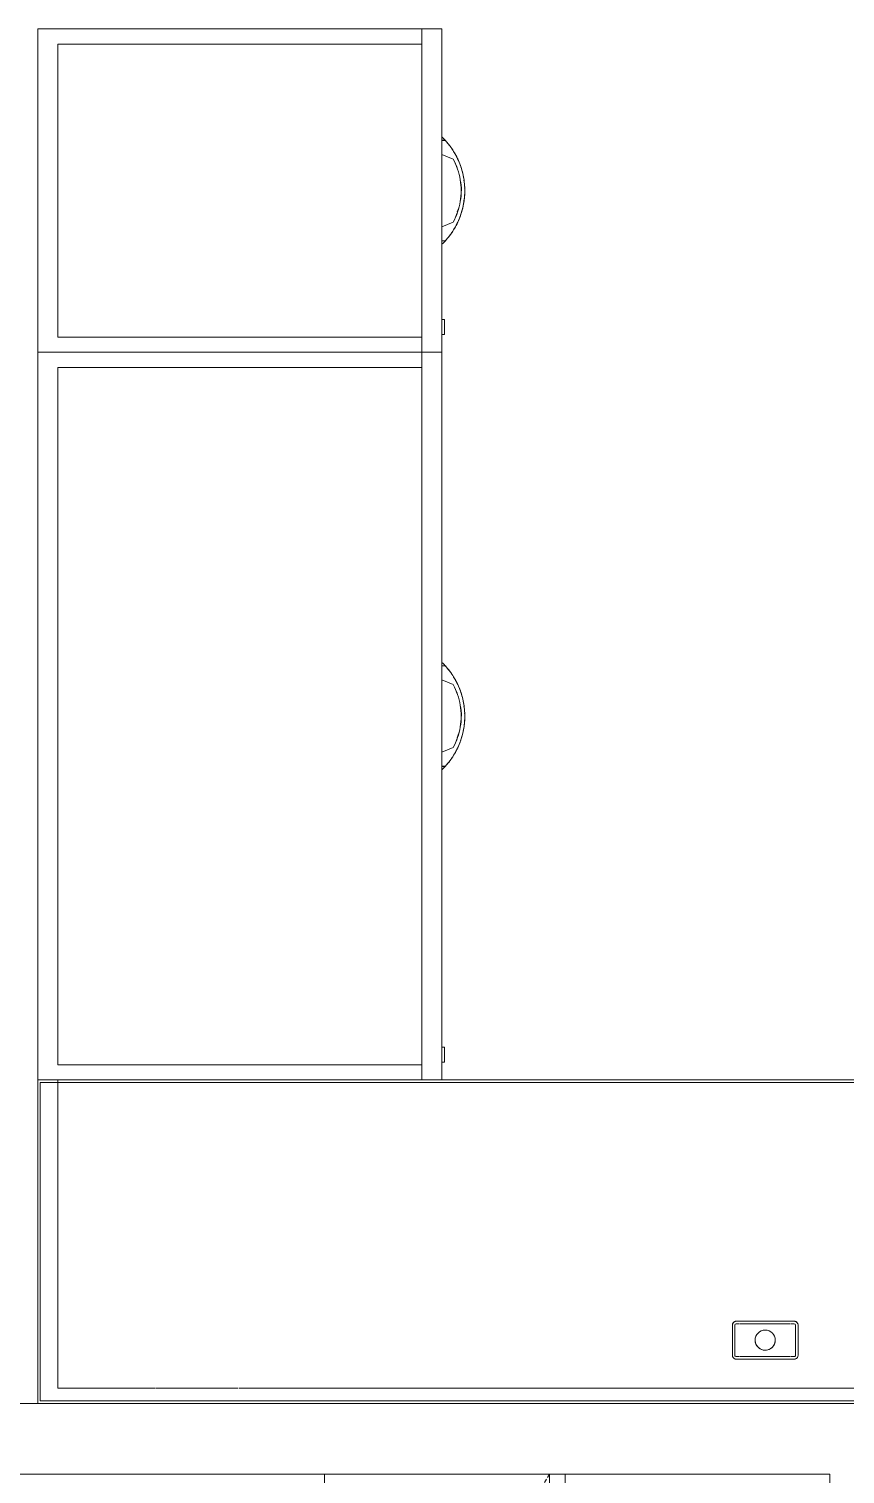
# Model space of a CAD drawing. Header units: inches. Extents: x 4757 to 6765, y 9919 to 10946.
# Drawn here: x 6275.9 to 6316.2, y 10624.5 to 10696 of the extents above; entities that cross this region are included whole.
import ezdxf

# ---------------------------------------------------------------- set-up
doc = ezdxf.new("R2010")
doc.units = ezdxf.units.IN
doc.header["$MEASUREMENT"] = 0
doc.linetypes.add('Dash', pattern=[0.25, 0.125, -0.125])
doc.linetypes.add('Hidden', pattern=[0.28125, 0.1875, -0.09375])
for name, color, linetype, lineweight in [('I-FURN', 30, 'Continuous', 9), ('I-FURN-PNLS', 30, 'Continuous', 9), ('I-WALL', 2, 'Continuous', 9), ('Q-CASE', 31, 'Continuous', 9), ('Q-CASE-HDLN', 31, 'Dash', 9)]:
    doc.layers.add(name, color=color, linetype=linetype, lineweight=lineweight)

# ---------------------------------------------------------------- blocks, each defined once
blk = doc.blocks.new('Zira Wksta 6 - Type 1-7781746-Level XX  POWER _ SIGNAL')
at = {"layer": 'I-FURN'}
for p, q in [((-16, -110), (-16, -38)), ((-16, -38), (-16, -90)), ((-15.875, -109.875), (-15.875, -38.125)), ((-15.875, -38.125), (-15.875, -109.875)), ((-15.875, -109.875), (-15.875, -38.125)), ((-15.875, -38.125), (-15.875, -109.875)), ((-0.125, -38.125), (-0.125, -109.875)), ((-0.125, -109.875), (-0.125, -38.125)), ((-0.125, -38.125), (-0.125, -109.875)), ((-0.125, -109.875), (-0.125, -38.125)), ((0, -110), (0, -38)), ((0, -110), (0, -38)), ((0, -110), (0, -38)), ((0, -38), (0, -110)), ((-0.75, -47.964), (-0.75, -100.036)), ((-0.75, -100.036), (-0.75, -47.964)), ((-3.937, -72.563), (-3.937, -72.71)), ((-3.937, -72.71), (-3.937, -72.563)), ((-3.937, -72.745), (-3.937, -75.255)), ((-3.937, -75.255), (-3.937, -72.745)), ((-3.807, -72.5), (-3.875, -72.5)), ((-3.875, -72.5), (-3.807, -72.5)), ((-2.458, -72.5), (-3.792, -72.5)), ((-3.792, -72.5), (-2.458, -72.5)), ((-2.375, -72.5), (-2.443, -72.5)), ((-2.443, -72.5), (-2.375, -72.5)), ((-2.312, -72.71), (-2.312, -72.563)), ((-2.312, -72.563), (-2.312, -72.71)), ((-2.312, -75.255), (-2.312, -72.745)), ((-2.312, -72.745), (-2.312, -75.255)), ((-3.937, -75.29), (-3.937, -75.438)), ((-3.937, -75.438), (-3.937, -75.29)), ((-3.875, -75.5), (-3.807, -75.5)), ((-3.807, -75.5), (-3.875, -75.5)), ((-3.792, -75.5), (-2.458, -75.5)), ((-2.458, -75.5), (-3.792, -75.5)), ((-2.443, -75.5), (-2.375, -75.5)), ((-2.375, -75.5), (-2.443, -75.5)), ((-2.312, -75.438), (-2.312, -75.29)), ((-2.312, -75.29), (-2.312, -75.438)), ((-62.614, -90), (-62.657, -90)), ((-62.657, -90), (-62.604, -90)), ((-62.614, -90), (-62.657, -90)), ((-62.657, -90), (-62.604, -90)), ((-62.645, -90), (-62.657, -90)), ((-62.657, -90), (-62.641, -90)), ((-62.631, -90), (-62.645, -90)), ((-62.641, -90), (-62.624, -90)), ((-62.614, -90), (-62.631, -90)), ((-62.624, -90), (-62.604, -90)), ((-62.512, -90), (-62.614, -90)), ((-62.512, -90), (-62.614, -90)), ((-62.512, -90), (-62.614, -90)), ((-62.604, -90), (-62.512, -90)), ((-62.604, -90), (-62.512, -90)), ((-62.604, -90), (-62.512, -90)), ((-62.512, -90), (-62.48, -90)), ((-62.487, -90), (-62.512, -90)), ((-62.512, -90), (-62.48, -90)), ((-62.487, -90), (-62.512, -90)), ((-62.512, -90), (-62.48, -90)), ((-62.487, -90), (-62.512, -90)), ((-62.487, -89.833), (-62.487, -90)), ((-62.487, -89.833), (-62.487, -90)), ((-62.487, -89.833), (-62.487, -90)), ((-62.48, -90), (-62.48, -89.827)), ((-62.48, -90), (-62.48, -89.827)), ((-62.48, -90), (-62.48, -89.827)), ((-62.48, -90), (-62.139, -90)), ((-61.791, -90), (-62.48, -90)), ((-62.48, -90), (-62.139, -90)), ((-62.136, -90), (-62.48, -90)), ((-62.48, -90), (-62.139, -90)), ((-61.791, -90), (-62.48, -90)), ((-62.136, -90), (-61.791, -90)), ((-62.136, -90), (-61.791, -90)), ((-61.791, -90), (-62.136, -90)), ((-62.136, -90), (-61.791, -90)), ((-61.791, -90), (-61.675, -89.719)), ((-61.791, -90), (-61.675, -89.719)), ((-61.791, -90), (-61.675, -89.719)), ((-61.675, -89.719), (-61.559, -89.439)), ((-61.675, -89.719), (-61.559, -89.439)), ((-61.675, -89.719), (-61.559, -89.439)), ((-58.325, -89.719), (-58.441, -89.439)), ((-58.441, -89.439), (-58.325, -89.719)), ((-58.441, -89.439), (-58.325, -89.719)), ((-58.441, -89.439), (-58.325, -89.719)), ((-58.209, -90), (-58.325, -89.719)), ((-58.325, -89.719), (-58.209, -90)), ((-58.325, -89.719), (-58.209, -90)), ((-58.325, -89.719), (-58.209, -90)), ((-57.864, -90), (-58.209, -90)), ((-58.209, -90), (-57.864, -90)), ((-57.864, -90), (-58.209, -90)), ((-58.209, -90), (-57.864, -90)), ((-57.52, -90), (-58.209, -90)), ((-58.209, -90), (-57.864, -90)), ((-57.52, -90), (-57.864, -90)), ((-57.52, -90), (-57.864, -90)), ((-57.861, -90), (-57.52, -90)), ((-57.861, -90), (-57.52, -90)), ((-57.861, -90), (-57.52, -90)), ((-57.52, -89.827), (-57.52, -90)), ((-57.52, -89.827), (-57.52, -90)), ((-57.52, -89.827), (-57.52, -90)), ((-57.52, -90), (-57.488, -90)), ((-57.52, -90), (-57.488, -90)), ((-57.52, -90), (-57.488, -90)), ((-57.513, -90), (-57.513, -89.833)), ((-57.513, -90), (-57.513, -89.833)), ((-57.513, -90), (-57.513, -89.833)), ((-57.488, -90), (-57.513, -90)), ((-57.488, -90), (-57.513, -90)), ((-57.488, -90), (-57.513, -90)), ((-57.488, -90), (-57.396, -90)), ((-57.386, -90), (-57.488, -90)), ((-57.488, -90), (-57.396, -90)), ((-57.386, -90), (-57.488, -90)), ((-57.488, -90), (-57.396, -90)), ((-57.418, -90), (-57.488, -90)), ((-57.386, -90), (-57.418, -90)), ((-57.396, -90), (-57.343, -90)), ((-57.396, -90), (-57.343, -90)), ((-57.396, -90), (-57.343, -90)), ((-57.343, -90), (-57.386, -90)), ((-57.343, -90), (-57.386, -90)), ((-57.343, -90), (-57.386, -90)), ((-36.614, -90), (-36.657, -90)), ((-36.657, -90), (-36.604, -90)), ((-36.654, -90), (-36.657, -90)), ((-36.657, -90), (-36.604, -90)), ((-36.645, -90), (-36.654, -90)), ((-36.614, -90), (-36.645, -90)), ((-36.512, -90), (-36.614, -90)), ((-36.512, -90), (-36.614, -90)), ((-36.604, -90), (-36.512, -90)), ((-36.604, -90), (-36.512, -90)), ((-36.512, -90), (-36.48, -90)), ((-36.487, -90), (-36.512, -90)), ((-36.512, -90), (-36.48, -90)), ((-36.487, -90), (-36.512, -90)), ((-36.487, -89.833), (-36.487, -90)), ((-36.487, -89.833), (-36.487, -90)), ((-36.48, -90), (-36.48, -89.827)), ((-36.48, -90), (-36.48, -89.827)), ((-36.48, -90), (-36.139, -90)), ((-36.136, -90), (-36.48, -90)), ((-36.48, -90), (-36.139, -90)), ((-35.791, -90), (-36.48, -90)), ((-36.136, -90), (-35.791, -90)), ((-35.791, -90), (-36.136, -90)), ((-36.136, -90), (-35.791, -90)), ((-35.791, -90), (-35.675, -89.719)), ((-35.791, -90), (-35.675, -89.719)), ((-35.675, -89.719), (-35.559, -89.439)), ((-35.675, -89.719), (-35.559, -89.439)), ((-32.441, -89.439), (-32.325, -89.719)), ((-32.441, -89.439), (-32.325, -89.719)), ((-32.325, -89.719), (-32.209, -90)), ((-32.325, -89.719), (-32.209, -90)), ((-31.864, -90), (-32.209, -90)), ((-32.209, -90), (-31.864, -90)), ((-31.52, -90), (-32.209, -90)), ((-32.209, -90), (-31.864, -90)), ((-31.52, -90), (-31.864, -90)), ((-31.861, -90), (-31.52, -90)), ((-31.861, -90), (-31.52, -90)), ((-31.52, -89.827), (-31.52, -90)), ((-31.52, -89.827), (-31.52, -90)), ((-31.52, -90), (-31.488, -90)), ((-31.52, -90), (-31.488, -90)), ((-31.513, -90), (-31.513, -89.833)), ((-31.513, -90), (-31.513, -89.833)), ((-31.488, -90), (-31.513, -90)), ((-31.488, -90), (-31.513, -90)), ((-31.488, -90), (-31.396, -90)), ((-31.386, -90), (-31.488, -90)), ((-31.488, -90), (-31.441, -90)), ((-31.386, -90), (-31.488, -90)), ((-31.441, -90), (-31.396, -90)), ((-31.396, -90), (-31.343, -90)), ((-31.396, -90), (-31.359, -90)), ((-31.343, -90), (-31.386, -90)), ((-31.355, -90), (-31.386, -90)), ((-31.359, -90), (-31.348, -90)), ((-31.343, -90), (-31.355, -90)), ((-31.348, -90), (-31.343, -90)), ((-16, -90), (-16, -110)), ((-0.75, -100.082), (-0.75, -104.146)), ((-0.75, -104.146), (-0.75, -100.082)), ((-0.75, -104.17), (-0.75, -109)), ((-0.75, -109), (-0.75, -104.17)), ((-15.877, -109), (-16, -109)), ((-16, -109), (-16, -110)), ((-16, -110), (-16, -109)), ((-16, -109), (-15.877, -109)), ((-15.595, -109), (-15.875, -109)), ((-15.875, -109), (-15.595, -109)), ((-0.75, -109), (-15.57, -109)), ((-15.57, -109), (-0.75, -109)), ((0, -110), (-16, -110)), ((-16, -110), (0, -110)), ((-16, -110), (0, -110)), ((0, -110), (-16, -110)), ((-0.125, -109.875), (-15.875, -109.875)), ((-15.875, -109.875), (-0.125, -109.875)), ((-0.125, -109.875), (-15.875, -109.875)), ((-15.875, -109.875), (-0.125, -109.875))]:
    blk.add_line(p, q, dxfattribs=at)
at = {"layer": 'I-FURN', "flags": 128}
for points in [[(-61.559, -89.439), (-61.675, -89.719), (-61.791, -90)], [(-61.559, -89.439), (-61.675, -89.719), (-61.791, -90)], [(-61.559, -89.439), (-61.675, -89.719), (-61.791, -90)], [(-58.209, -90), (-58.325, -89.719), (-58.441, -89.439)], [(-58.209, -90), (-58.325, -89.719), (-58.441, -89.439)], [(-35.559, -89.439), (-35.675, -89.719), (-35.791, -90)], [(-35.559, -89.439), (-35.675, -89.719), (-35.791, -90)], [(-32.209, -90), (-32.325, -89.719), (-32.441, -89.439)], [(-32.209, -90), (-32.325, -89.719), (-32.441, -89.439)]]:
    blk.add_lwpolyline(points, dxfattribs=at)
at = {"layer": 'I-FURN'}
for centre, radius, start, end in [((-3.875, -72.563), 0.0625, 90, 180), ((-3.875, -72.563), 0.0625, 90, 180), ((-2.375, -72.563), 0.0625, 0, 90), ((-2.375, -72.563), 0.0625, 75, 90), ((-2.375, -72.563), 0.0625, 60, 75), ((-2.375, -72.563), 0.0625, 45, 60), ((-2.375, -72.563), 0.0625, 30, 45), ((-2.375, -72.563), 0.0625, 15, 30), ((-2.375, -72.563), 0.0625, 0, 15), ((-3.875, -75.438), 0.0625, 180, 270), ((-3.875, -75.438), 0.0625, 180, 270), ((-2.375, -75.438), 0.0625, 270, 0), ((-2.375, -75.438), 0.0625, 270, 0), ((-60, -92.553), 3.685, 132.29711, 132.97105), ((-60, -92.553), 3.685, 132.29711, 132.97105), ((-60, -92.553), 3.685, 132.29711, 132.97105), ((-60, -92.553), 3.685, 132.43296, 132.96148), ((-60, -92.553), 3.685, 132.43296, 132.96148), ((-60, -92.553), 3.685, 132.43296, 132.96148), ((-60, -92.553), 3.685, 47.02895, 47.70289), ((-60, -92.553), 3.685, 47.02895, 47.70289), ((-60, -92.553), 3.685, 47.02895, 47.70289), ((-60, -92.553), 3.685, 47.03852, 47.56704), ((-60, -92.553), 3.685, 47.03852, 47.56704), ((-60, -92.553), 3.685, 47.03852, 47.56704), ((-34, -92.553), 3.685, 132.29711, 132.97105), ((-34, -92.553), 3.685, 132.29711, 132.97105), ((-34, -92.553), 3.685, 132.43296, 132.96148), ((-34, -92.553), 3.685, 132.43296, 132.96148), ((-34, -92.553), 3.685, 47.02895, 47.70289), ((-34, -92.553), 3.685, 47.02895, 47.70289), ((-34, -92.553), 3.685, 47.03852, 47.56704), ((-34, -92.553), 3.685, 47.03852, 47.56704)]:
    blk.add_arc(centre, radius, start, end, dxfattribs=at)
for points in [[(-62.48, -89.827), (-62.313, -89.675), (-61.95, -89.401), (-61.339, -89.097), (-60.681, -88.91), (-60, -88.847), (-59.546, -88.889), (-59.322, -88.931)], [(-61.939, -89.419), (-61.746, -89.3), (-61.542, -89.198), (-61.331, -89.117)], [(-61.783, -89.328), (-61.833, -89.355), (-61.881, -89.386), (-61.928, -89.418)], [(-61.783, -89.328), (-61.833, -89.355), (-61.881, -89.386), (-61.928, -89.418)], [(-61.783, -89.328), (-61.833, -89.355), (-61.881, -89.386), (-61.928, -89.418)], [(-58.441, -89.439), (-58.759, -89.268), (-59.451, -89.031), (-60.55, -89.031), (-61.242, -89.268), (-61.559, -89.439)], [(-58.441, -89.439), (-58.759, -89.268), (-59.451, -89.031), (-60.55, -89.031), (-61.242, -89.268), (-61.559, -89.439)], [(-58.441, -89.439), (-58.759, -89.268), (-59.451, -89.031), (-60.55, -89.031), (-61.242, -89.268), (-61.559, -89.439)], [(-61.559, -89.439), (-61.4, -89.353), (-61.234, -89.281), (-61.064, -89.222)], [(-61.559, -89.439), (-61.4, -89.353), (-61.234, -89.281), (-61.064, -89.222)], [(-61.559, -89.439), (-61.4, -89.353), (-61.234, -89.281), (-61.064, -89.222)], [(-61.321, -89.113), (-61.347, -89.123), (-61.372, -89.133), (-61.398, -89.143)], [(-61.321, -89.113), (-61.347, -89.123), (-61.372, -89.133), (-61.398, -89.143)], [(-61.321, -89.113), (-61.347, -89.123), (-61.372, -89.133), (-61.398, -89.143)], [(-61.331, -89.117), (-61.12, -89.035), (-60.901, -88.973), (-60.677, -88.931)], [(-61.16, -89.055), (-61.208, -89.071), (-61.255, -89.087), (-61.303, -89.104)], [(-61.16, -89.055), (-61.208, -89.071), (-61.255, -89.087), (-61.303, -89.104)], [(-61.16, -89.055), (-61.208, -89.071), (-61.255, -89.087), (-61.303, -89.104)], [(-61.064, -89.222), (-60.893, -89.164), (-60.718, -89.125), (-60.539, -89.09)], [(-61.064, -89.222), (-60.893, -89.164), (-60.718, -89.125), (-60.539, -89.09)], [(-61.064, -89.222), (-60.893, -89.164), (-60.718, -89.125), (-60.539, -89.09)], [(-60.67, -88.93), (-60.707, -88.936), (-60.743, -88.944), (-60.78, -88.952)], [(-60.67, -88.93), (-60.707, -88.936), (-60.743, -88.944), (-60.78, -88.952)], [(-60.67, -88.93), (-60.707, -88.936), (-60.743, -88.944), (-60.78, -88.952)], [(-60.517, -88.905), (-60.56, -88.911), (-60.602, -88.918), (-60.644, -88.925)], [(-60.517, -88.905), (-60.56, -88.911), (-60.602, -88.918), (-60.644, -88.925)], [(-60.517, -88.905), (-60.56, -88.911), (-60.602, -88.918), (-60.644, -88.925)], [(-60.539, -89.09), (-60.361, -89.06), (-60.178, -89.035), (-59.996, -89.029)], [(-60.539, -89.09), (-60.361, -89.06), (-60.178, -89.035), (-59.996, -89.029)], [(-60.539, -89.09), (-60.361, -89.06), (-60.178, -89.035), (-59.996, -89.029)], [(-60.135, -88.871), (-60.263, -88.875), (-60.39, -88.889), (-60.516, -88.908)], [(-60.135, -88.871), (-60.263, -88.875), (-60.39, -88.889), (-60.516, -88.908)], [(-60.135, -88.871), (-60.263, -88.875), (-60.39, -88.889), (-60.516, -88.908)], [(-59.865, -88.871), (-59.955, -88.867), (-60.045, -88.868), (-60.134, -88.873)], [(-59.865, -88.871), (-59.955, -88.867), (-60.045, -88.868), (-60.134, -88.873)], [(-59.865, -88.871), (-59.955, -88.867), (-60.045, -88.868), (-60.134, -88.873)], [(-60, -89.045), (-59.819, -89.045), (-59.636, -89.051), (-59.461, -89.09)], [(-60, -89.045), (-59.819, -89.045), (-59.636, -89.051), (-59.461, -89.09)], [(-60, -89.045), (-59.819, -89.045), (-59.636, -89.051), (-59.461, -89.09)], [(-59.356, -88.925), (-59.398, -88.917), (-59.44, -88.91), (-59.483, -88.904)], [(-59.356, -88.925), (-59.398, -88.917), (-59.44, -88.91), (-59.483, -88.904)], [(-59.356, -88.925), (-59.398, -88.917), (-59.44, -88.91), (-59.483, -88.904)], [(-59.461, -89.09), (-59.283, -89.119), (-59.113, -89.178), (-58.945, -89.243)], [(-59.461, -89.09), (-59.283, -89.119), (-59.113, -89.178), (-58.945, -89.243)], [(-59.461, -89.09), (-59.283, -89.119), (-59.113, -89.178), (-58.945, -89.243)], [(-59.22, -88.951), (-59.256, -88.944), (-59.293, -88.936), (-59.329, -88.929)], [(-59.22, -88.951), (-59.256, -88.944), (-59.293, -88.936), (-59.329, -88.929)], [(-59.22, -88.951), (-59.256, -88.944), (-59.293, -88.936), (-59.329, -88.929)], [(-59.322, -88.931), (-59.099, -88.973), (-58.661, -89.097), (-58.05, -89.402), (-57.687, -89.675), (-57.52, -89.827)], [(-58.936, -89.222), (-58.766, -89.281), (-58.6, -89.353), (-58.441, -89.439)], [(-58.936, -89.222), (-58.766, -89.281), (-58.6, -89.353), (-58.441, -89.439)], [(-58.936, -89.222), (-58.766, -89.281), (-58.6, -89.353), (-58.441, -89.439)], [(-58.698, -89.106), (-58.745, -89.088), (-58.792, -89.071), (-58.84, -89.056)], [(-58.698, -89.106), (-58.745, -89.088), (-58.792, -89.071), (-58.84, -89.056)], [(-58.698, -89.106), (-58.745, -89.088), (-58.792, -89.071), (-58.84, -89.056)], [(-58.602, -89.144), (-58.627, -89.133), (-58.653, -89.123), (-58.679, -89.113)], [(-58.602, -89.144), (-58.627, -89.133), (-58.653, -89.123), (-58.679, -89.113)], [(-58.602, -89.144), (-58.627, -89.133), (-58.653, -89.123), (-58.679, -89.113)], [(-58.069, -89.414), (-58.118, -89.384), (-58.167, -89.356), (-58.217, -89.328)], [(-58.069, -89.414), (-58.118, -89.384), (-58.167, -89.356), (-58.217, -89.328)], [(-58.069, -89.414), (-58.118, -89.384), (-58.167, -89.356), (-58.217, -89.328)], [(-35.783, -89.328), (-35.833, -89.355), (-35.881, -89.386), (-35.928, -89.418)], [(-35.783, -89.328), (-35.833, -89.355), (-35.881, -89.386), (-35.928, -89.418)], [(-32.441, -89.439), (-32.759, -89.268), (-33.451, -89.031), (-34.55, -89.031), (-35.242, -89.268), (-35.559, -89.439)], [(-32.441, -89.439), (-32.759, -89.268), (-33.451, -89.031), (-34.55, -89.031), (-35.242, -89.268), (-35.559, -89.439)], [(-35.559, -89.439), (-35.4, -89.353), (-35.234, -89.281), (-35.064, -89.222)], [(-35.559, -89.439), (-35.4, -89.353), (-35.234, -89.281), (-35.064, -89.222)], [(-35.321, -89.113), (-35.347, -89.123), (-35.372, -89.133), (-35.398, -89.143)], [(-35.321, -89.113), (-35.347, -89.123), (-35.372, -89.133), (-35.398, -89.143)], [(-35.16, -89.055), (-35.208, -89.071), (-35.255, -89.087), (-35.303, -89.104)], [(-35.16, -89.055), (-35.208, -89.071), (-35.255, -89.087), (-35.303, -89.104)], [(-35.064, -89.222), (-34.893, -89.164), (-34.718, -89.125), (-34.539, -89.09)], [(-35.064, -89.222), (-34.893, -89.164), (-34.718, -89.125), (-34.539, -89.09)], [(-34.67, -88.93), (-34.707, -88.936), (-34.743, -88.944), (-34.78, -88.952)], [(-34.67, -88.93), (-34.707, -88.936), (-34.743, -88.944), (-34.78, -88.952)], [(-34.517, -88.905), (-34.56, -88.911), (-34.602, -88.918), (-34.644, -88.925)], [(-34.517, -88.905), (-34.56, -88.911), (-34.602, -88.918), (-34.644, -88.925)], [(-34.539, -89.09), (-34.361, -89.06), (-34.178, -89.035), (-33.996, -89.029)], [(-34.539, -89.09), (-34.361, -89.06), (-34.178, -89.035), (-33.996, -89.029)], [(-34.135, -88.871), (-34.263, -88.875), (-34.39, -88.889), (-34.516, -88.908)], [(-34.135, -88.871), (-34.263, -88.875), (-34.39, -88.889), (-34.516, -88.908)], [(-33.865, -88.871), (-33.955, -88.867), (-34.045, -88.868), (-34.134, -88.873)], [(-33.865, -88.871), (-33.955, -88.867), (-34.045, -88.868), (-34.134, -88.873)], [(-34, -89.045), (-33.819, -89.045), (-33.636, -89.051), (-33.461, -89.09)], [(-34, -89.045), (-33.819, -89.045), (-33.636, -89.051), (-33.461, -89.09)], [(-33.356, -88.925), (-33.398, -88.917), (-33.44, -88.91), (-33.483, -88.904)], [(-33.356, -88.925), (-33.398, -88.917), (-33.44, -88.91), (-33.483, -88.904)], [(-33.461, -89.09), (-33.283, -89.119), (-33.113, -89.178), (-32.945, -89.243)], [(-33.461, -89.09), (-33.283, -89.119), (-33.113, -89.178), (-32.945, -89.243)], [(-33.22, -88.951), (-33.256, -88.944), (-33.293, -88.936), (-33.329, -88.929)], [(-33.22, -88.951), (-33.256, -88.944), (-33.293, -88.936), (-33.329, -88.929)], [(-32.936, -89.222), (-32.766, -89.281), (-32.6, -89.353), (-32.441, -89.439)], [(-32.936, -89.222), (-32.766, -89.281), (-32.6, -89.353), (-32.441, -89.439)], [(-32.698, -89.106), (-32.745, -89.088), (-32.792, -89.071), (-32.84, -89.056)], [(-32.698, -89.106), (-32.745, -89.088), (-32.792, -89.071), (-32.84, -89.056)], [(-32.602, -89.144), (-32.627, -89.133), (-32.653, -89.123), (-32.679, -89.113)], [(-32.602, -89.144), (-32.627, -89.133), (-32.653, -89.123), (-32.679, -89.113)], [(-32.669, -89.117), (-32.457, -89.199), (-32.05, -89.402), (-31.687, -89.675), (-31.52, -89.827)], [(-32.069, -89.414), (-32.118, -89.384), (-32.167, -89.356), (-32.217, -89.328)], [(-32.069, -89.414), (-32.118, -89.384), (-32.167, -89.356), (-32.217, -89.328)], [(-62.614, -89.955), (-62.603, -89.945), (-62.582, -89.923), (-62.547, -89.89), (-62.524, -89.868), (-62.512, -89.857)], [(-62.614, -89.955), (-62.603, -89.945), (-62.582, -89.923), (-62.547, -89.89), (-62.524, -89.868), (-62.512, -89.857)], [(-62.614, -89.955), (-62.603, -89.945), (-62.582, -89.923), (-62.547, -89.89), (-62.524, -89.868), (-62.512, -89.857)], [(-62.512, -89.856), (-62.528, -89.871), (-62.559, -89.901), (-62.589, -89.931), (-62.604, -89.945)], [(-62.512, -89.856), (-62.528, -89.871), (-62.559, -89.901), (-62.589, -89.931), (-62.604, -89.945)], [(-62.512, -89.856), (-62.528, -89.871), (-62.559, -89.901), (-62.589, -89.931), (-62.604, -89.945)], [(-62.008, -89.463), (-62.178, -89.573), (-62.338, -89.697), (-62.487, -89.833)], [(-62.008, -89.463), (-62.178, -89.573), (-62.338, -89.697), (-62.487, -89.833)], [(-62.008, -89.463), (-62.178, -89.573), (-62.338, -89.697), (-62.487, -89.833)], [(-62.48, -89.827), (-62.313, -89.675), (-62.131, -89.538), (-61.939, -89.419)], [(-58.061, -89.419), (-57.869, -89.538), (-57.687, -89.675), (-57.52, -89.827)], [(-57.513, -89.833), (-57.662, -89.697), (-57.822, -89.573), (-57.992, -89.463)], [(-57.513, -89.833), (-57.662, -89.697), (-57.822, -89.573), (-57.992, -89.463)], [(-57.513, -89.833), (-57.662, -89.697), (-57.822, -89.573), (-57.992, -89.463)], [(-57.396, -89.945), (-57.411, -89.931), (-57.441, -89.901), (-57.472, -89.871), (-57.488, -89.856)], [(-57.396, -89.945), (-57.411, -89.931), (-57.441, -89.901), (-57.472, -89.871), (-57.488, -89.856)], [(-57.396, -89.945), (-57.411, -89.931), (-57.441, -89.901), (-57.472, -89.871), (-57.488, -89.856)], [(-57.488, -89.857), (-57.476, -89.868), (-57.453, -89.89), (-57.418, -89.923), (-57.397, -89.945), (-57.386, -89.955)], [(-57.488, -89.857), (-57.476, -89.868), (-57.453, -89.89), (-57.418, -89.923), (-57.397, -89.945), (-57.386, -89.955)], [(-57.488, -89.857), (-57.476, -89.868), (-57.453, -89.89), (-57.418, -89.923), (-57.397, -89.945), (-57.386, -89.955)], [(-36.614, -89.955), (-36.603, -89.945), (-36.582, -89.923), (-36.547, -89.89), (-36.524, -89.868), (-36.512, -89.857)], [(-36.614, -89.955), (-36.603, -89.945), (-36.582, -89.923), (-36.547, -89.89), (-36.524, -89.868), (-36.512, -89.857)], [(-36.512, -89.856), (-36.528, -89.871), (-36.559, -89.901), (-36.589, -89.931), (-36.604, -89.945)], [(-36.512, -89.856), (-36.528, -89.871), (-36.559, -89.901), (-36.589, -89.931), (-36.604, -89.945)], [(-36.008, -89.463), (-36.178, -89.573), (-36.338, -89.697), (-36.487, -89.833)], [(-36.008, -89.463), (-36.178, -89.573), (-36.338, -89.697), (-36.487, -89.833)], [(-31.513, -89.833), (-31.662, -89.697), (-31.822, -89.573), (-31.992, -89.463)], [(-31.513, -89.833), (-31.662, -89.697), (-31.822, -89.573), (-31.992, -89.463)], [(-31.396, -89.945), (-31.411, -89.931), (-31.441, -89.901), (-31.472, -89.871), (-31.488, -89.856)], [(-31.396, -89.945), (-31.411, -89.931), (-31.441, -89.901), (-31.472, -89.871), (-31.488, -89.856)], [(-31.488, -89.857), (-31.476, -89.868), (-31.453, -89.89), (-31.418, -89.923), (-31.397, -89.945), (-31.386, -89.955)], [(-31.488, -89.857), (-31.476, -89.868), (-31.453, -89.89), (-31.418, -89.923), (-31.397, -89.945), (-31.386, -89.955)]]:
    blk.add_open_spline(points, degree=3, dxfattribs=at)
for points, knots in [([(-62.48, -89.827), (-62.313, -89.675), (-61.95, -89.401), (-61.339, -89.097), (-60.681, -88.91), (-59.773, -88.826), (-58.864, -88.996), (-58.05, -89.402), (-57.687, -89.675), (-57.52, -89.827)], [0, 0, 0, 0, 0.125, 0.25, 0.375, 0.5, 0.75, 0.875, 1, 1, 1, 1]), ([(-61.398, -89.143), (-61.517, -89.192), (-61.649, -89.249), (-61.77, -89.322), (-61.782, -89.329)], [0.76237976, 0.76237976, 0.76237976, 0.76237976, 0.83333333, 0.84063549, 0.84063549, 0.84063549, 0.84063549]), ([(-61.398, -89.143), (-61.517, -89.192), (-61.649, -89.249), (-61.77, -89.322), (-61.782, -89.329)], [0.76237976, 0.76237976, 0.76237976, 0.76237976, 0.83333333, 0.84063549, 0.84063549, 0.84063549, 0.84063549]), ([(-61.398, -89.143), (-61.517, -89.192), (-61.649, -89.249), (-61.77, -89.322), (-61.782, -89.329)], [0.76237976, 0.76237976, 0.76237976, 0.76237976, 0.83333333, 0.84063549, 0.84063549, 0.84063549, 0.84063549]), ([(-60.78, -88.951), (-60.821, -88.96), (-60.948, -88.991), (-61.077, -89.024), (-61.163, -89.049)], [0.6437238, 0.6437238, 0.6437238, 0.6437238, 0.66666667, 0.71588521, 0.71588521, 0.71588521, 0.71588521]), ([(-60.78, -88.951), (-60.821, -88.96), (-60.948, -88.991), (-61.077, -89.024), (-61.163, -89.049)], [0.6437238, 0.6437238, 0.6437238, 0.6437238, 0.66666667, 0.71588521, 0.71588521, 0.71588521, 0.71588521]), ([(-60.78, -88.951), (-60.821, -88.96), (-60.948, -88.991), (-61.077, -89.024), (-61.163, -89.049)], [0.6437238, 0.6437238, 0.6437238, 0.6437238, 0.66666667, 0.71588521, 0.71588521, 0.71588521, 0.71588521]), ([(-60.677, -88.931), (-60.454, -88.889), (-59.771, -88.824), (-58.871, -89.005), (-58.247, -89.291), (-58.061, -89.419)], [0.375, 0.375, 0.375, 0.375, 0.5, 0.75, 0.875, 0.875, 0.875, 0.875]), ([(-59.482, -88.904), (-59.554, -88.894), (-59.681, -88.88), (-59.808, -88.873), (-59.864, -88.872)], [0.40506916, 0.40506916, 0.40506916, 0.40506916, 0.44444444, 0.47528072, 0.47528072, 0.47528072, 0.47528072]), ([(-59.482, -88.904), (-59.554, -88.894), (-59.681, -88.88), (-59.808, -88.873), (-59.864, -88.872)], [0.40506916, 0.40506916, 0.40506916, 0.40506916, 0.44444444, 0.47528072, 0.47528072, 0.47528072, 0.47528072]), ([(-59.482, -88.904), (-59.554, -88.894), (-59.681, -88.88), (-59.808, -88.873), (-59.864, -88.872)], [0.40506916, 0.40506916, 0.40506916, 0.40506916, 0.44444444, 0.47528072, 0.47528072, 0.47528072, 0.47528072]), ([(-58.84, -89.055), (-58.925, -89.027), (-59.051, -88.991), (-59.179, -88.96), (-59.22, -88.951)], [0.28408999, 0.28408999, 0.28408999, 0.28408999, 0.33333333, 0.35626869, 0.35626869, 0.35626869, 0.35626869]), ([(-58.84, -89.055), (-58.925, -89.027), (-59.051, -88.991), (-59.179, -88.96), (-59.22, -88.951)], [0.28408999, 0.28408999, 0.28408999, 0.28408999, 0.33333333, 0.35626869, 0.35626869, 0.35626869, 0.35626869]), ([(-58.84, -89.055), (-58.925, -89.027), (-59.051, -88.991), (-59.179, -88.96), (-59.22, -88.951)], [0.28408999, 0.28408999, 0.28408999, 0.28408999, 0.33333333, 0.35626869, 0.35626869, 0.35626869, 0.35626869]), ([(-58.217, -89.328), (-58.317, -89.273), (-58.445, -89.21), (-58.576, -89.154), (-58.602, -89.144)], [0.15929421, 0.15929421, 0.15929421, 0.15929421, 0.22222222, 0.23760808, 0.23760808, 0.23760808, 0.23760808]), ([(-58.217, -89.328), (-58.317, -89.273), (-58.445, -89.21), (-58.576, -89.154), (-58.602, -89.144)], [0.15929421, 0.15929421, 0.15929421, 0.15929421, 0.22222222, 0.23760808, 0.23760808, 0.23760808, 0.23760808]), ([(-58.217, -89.328), (-58.317, -89.273), (-58.445, -89.21), (-58.576, -89.154), (-58.602, -89.144)], [0.15929421, 0.15929421, 0.15929421, 0.15929421, 0.22222222, 0.23760808, 0.23760808, 0.23760808, 0.23760808]), ([(-36.48, -89.827), (-36.313, -89.675), (-35.95, -89.401), (-35.339, -89.097), (-34.681, -88.91), (-33.773, -88.826), (-33.091, -88.953), (-32.669, -89.117)], [0, 0, 0, 0, 0.125, 0.25, 0.375, 0.5, 0.75, 0.75, 0.75, 0.75]), ([(-36.48, -89.827), (-36.313, -89.675), (-35.95, -89.401), (-35.339, -89.097), (-34.681, -88.91), (-33.773, -88.826), (-32.864, -88.996), (-32.05, -89.402), (-31.687, -89.675), (-31.52, -89.827)], [0, 0, 0, 0, 0.125, 0.25, 0.375, 0.5, 0.75, 0.875, 1, 1, 1, 1]), ([(-35.398, -89.143), (-35.517, -89.192), (-35.649, -89.249), (-35.77, -89.322), (-35.782, -89.329)], [0.76237976, 0.76237976, 0.76237976, 0.76237976, 0.83333333, 0.84063549, 0.84063549, 0.84063549, 0.84063549]), ([(-35.398, -89.143), (-35.517, -89.192), (-35.649, -89.249), (-35.77, -89.322), (-35.782, -89.329)], [0.76237976, 0.76237976, 0.76237976, 0.76237976, 0.83333333, 0.84063549, 0.84063549, 0.84063549, 0.84063549]), ([(-34.78, -88.951), (-34.821, -88.96), (-34.948, -88.991), (-35.077, -89.024), (-35.163, -89.049)], [0.6437238, 0.6437238, 0.6437238, 0.6437238, 0.66666667, 0.71588521, 0.71588521, 0.71588521, 0.71588521]), ([(-34.78, -88.951), (-34.821, -88.96), (-34.948, -88.991), (-35.077, -89.024), (-35.163, -89.049)], [0.6437238, 0.6437238, 0.6437238, 0.6437238, 0.66666667, 0.71588521, 0.71588521, 0.71588521, 0.71588521]), ([(-33.482, -88.904), (-33.554, -88.894), (-33.681, -88.88), (-33.808, -88.873), (-33.864, -88.872)], [0.40506916, 0.40506916, 0.40506916, 0.40506916, 0.44444444, 0.47528072, 0.47528072, 0.47528072, 0.47528072]), ([(-33.482, -88.904), (-33.554, -88.894), (-33.681, -88.88), (-33.808, -88.873), (-33.864, -88.872)], [0.40506916, 0.40506916, 0.40506916, 0.40506916, 0.44444444, 0.47528072, 0.47528072, 0.47528072, 0.47528072]), ([(-32.84, -89.055), (-32.925, -89.027), (-33.051, -88.991), (-33.179, -88.96), (-33.22, -88.951)], [0.28408999, 0.28408999, 0.28408999, 0.28408999, 0.33333333, 0.35626869, 0.35626869, 0.35626869, 0.35626869]), ([(-32.84, -89.055), (-32.925, -89.027), (-33.051, -88.991), (-33.179, -88.96), (-33.22, -88.951)], [0.28408999, 0.28408999, 0.28408999, 0.28408999, 0.33333333, 0.35626869, 0.35626869, 0.35626869, 0.35626869]), ([(-32.217, -89.328), (-32.317, -89.273), (-32.445, -89.21), (-32.576, -89.154), (-32.602, -89.144)], [0.15929421, 0.15929421, 0.15929421, 0.15929421, 0.22222222, 0.23760808, 0.23760808, 0.23760808, 0.23760808]), ([(-32.217, -89.328), (-32.317, -89.273), (-32.445, -89.21), (-32.576, -89.154), (-32.602, -89.144)], [0.15929421, 0.15929421, 0.15929421, 0.15929421, 0.22222222, 0.23760808, 0.23760808, 0.23760808, 0.23760808]), ([(-62.604, -89.945), (-62.61, -89.952), (-62.619, -89.961), (-62.629, -89.971), (-62.635, -89.977), (-62.639, -89.981), (-62.642, -89.984), (-62.645, -89.988), (-62.649, -89.991), (-62.651, -89.993), (-62.653, -89.996), (-62.656, -89.998), (-62.657, -89.999), (-62.657, -90)], [0, 0, 0, 0, 0.25, 0.375, 0.4375, 0.5, 0.5625, 0.625, 0.6875, 0.75, 0.8125, 0.875, 1, 1, 1, 1]), ([(-62.604, -89.945), (-62.61, -89.952), (-62.619, -89.961), (-62.629, -89.971), (-62.635, -89.977), (-62.639, -89.981), (-62.642, -89.984), (-62.645, -89.988), (-62.649, -89.991), (-62.651, -89.993), (-62.653, -89.996), (-62.656, -89.998), (-62.657, -89.999), (-62.657, -90)], [0, 0, 0, 0, 0.25, 0.375, 0.4375, 0.5, 0.5625, 0.625, 0.6875, 0.75, 0.8125, 0.875, 1, 1, 1, 1]), ([(-62.604, -89.945), (-62.61, -89.952), (-62.619, -89.961), (-62.629, -89.971), (-62.635, -89.977), (-62.639, -89.981), (-62.642, -89.984), (-62.645, -89.988), (-62.649, -89.991), (-62.651, -89.993), (-62.653, -89.996), (-62.656, -89.998), (-62.657, -89.999), (-62.657, -90)], [0, 0, 0, 0, 0.25, 0.375, 0.4375, 0.5, 0.5625, 0.625, 0.6875, 0.75, 0.8125, 0.875, 1, 1, 1, 1]), ([(-62.657, -90), (-62.657, -90), (-62.656, -89.999), (-62.655, -89.997), (-62.653, -89.996), (-62.651, -89.993), (-62.649, -89.991), (-62.646, -89.988), (-62.643, -89.985), (-62.64, -89.982), (-62.637, -89.979), (-62.633, -89.975), (-62.626, -89.968), (-62.619, -89.961), (-62.614, -89.955)], [0, 0, 0, 0, 0.125, 0.1875, 0.25, 0.3125, 0.375, 0.4375, 0.5, 0.5625, 0.625, 0.6875, 0.75, 1, 1, 1, 1]), ([(-62.657, -90), (-62.657, -90), (-62.656, -89.999), (-62.655, -89.997), (-62.653, -89.996), (-62.651, -89.993), (-62.649, -89.991), (-62.646, -89.988), (-62.643, -89.985), (-62.64, -89.982), (-62.637, -89.979), (-62.633, -89.975), (-62.626, -89.968), (-62.619, -89.961), (-62.614, -89.955)], [0, 0, 0, 0, 0.125, 0.1875, 0.25, 0.3125, 0.375, 0.4375, 0.5, 0.5625, 0.625, 0.6875, 0.75, 1, 1, 1, 1]), ([(-62.657, -90), (-62.657, -90), (-62.656, -89.999), (-62.655, -89.997), (-62.653, -89.996), (-62.651, -89.993), (-62.649, -89.991), (-62.646, -89.988), (-62.643, -89.985), (-62.64, -89.982), (-62.637, -89.979), (-62.633, -89.975), (-62.626, -89.968), (-62.619, -89.961), (-62.614, -89.955)], [0, 0, 0, 0, 0.125, 0.1875, 0.25, 0.3125, 0.375, 0.4375, 0.5, 0.5625, 0.625, 0.6875, 0.75, 1, 1, 1, 1]), ([(-57.343, -90), (-57.343, -89.999), (-57.344, -89.998), (-57.347, -89.996), (-57.349, -89.993), (-57.351, -89.991), (-57.355, -89.988), (-57.358, -89.984), (-57.361, -89.981), (-57.365, -89.977), (-57.369, -89.973), (-57.373, -89.968), (-57.382, -89.959), (-57.39, -89.952), (-57.396, -89.945)], [0, 0, 0, 0, 0.125, 0.1875, 0.25, 0.3125, 0.375, 0.4375, 0.5, 0.5625, 0.625, 0.6875, 0.75, 1, 1, 1, 1]), ([(-57.343, -90), (-57.343, -89.999), (-57.344, -89.998), (-57.347, -89.996), (-57.349, -89.993), (-57.351, -89.991), (-57.355, -89.988), (-57.358, -89.984), (-57.361, -89.981), (-57.365, -89.977), (-57.369, -89.973), (-57.373, -89.968), (-57.382, -89.959), (-57.39, -89.952), (-57.396, -89.945)], [0, 0, 0, 0, 0.125, 0.1875, 0.25, 0.3125, 0.375, 0.4375, 0.5, 0.5625, 0.625, 0.6875, 0.75, 1, 1, 1, 1]), ([(-57.343, -90), (-57.343, -89.999), (-57.344, -89.998), (-57.347, -89.996), (-57.349, -89.993), (-57.351, -89.991), (-57.355, -89.988), (-57.358, -89.984), (-57.361, -89.981), (-57.365, -89.977), (-57.369, -89.973), (-57.373, -89.968), (-57.382, -89.959), (-57.39, -89.952), (-57.396, -89.945)], [0, 0, 0, 0, 0.125, 0.1875, 0.25, 0.3125, 0.375, 0.4375, 0.5, 0.5625, 0.625, 0.6875, 0.75, 1, 1, 1, 1]), ([(-57.386, -89.955), (-57.381, -89.961), (-57.373, -89.969), (-57.363, -89.979), (-57.358, -89.984), (-57.354, -89.988), (-57.351, -89.991), (-57.349, -89.993), (-57.347, -89.996), (-57.345, -89.997), (-57.344, -89.999), (-57.343, -90), (-57.343, -90)], [0, 0, 0, 0, 0.25, 0.375, 0.5, 0.5625, 0.625, 0.6875, 0.75, 0.8125, 0.875, 1, 1, 1, 1]), ([(-57.386, -89.955), (-57.381, -89.961), (-57.373, -89.969), (-57.363, -89.979), (-57.358, -89.984), (-57.354, -89.988), (-57.351, -89.991), (-57.349, -89.993), (-57.347, -89.996), (-57.345, -89.997), (-57.344, -89.999), (-57.343, -90), (-57.343, -90)], [0, 0, 0, 0, 0.25, 0.375, 0.5, 0.5625, 0.625, 0.6875, 0.75, 0.8125, 0.875, 1, 1, 1, 1]), ([(-57.386, -89.955), (-57.381, -89.961), (-57.373, -89.969), (-57.363, -89.979), (-57.358, -89.984), (-57.354, -89.988), (-57.351, -89.991), (-57.349, -89.993), (-57.347, -89.996), (-57.345, -89.997), (-57.344, -89.999), (-57.343, -90), (-57.343, -90)], [0, 0, 0, 0, 0.25, 0.375, 0.5, 0.5625, 0.625, 0.6875, 0.75, 0.8125, 0.875, 1, 1, 1, 1]), ([(-36.604, -89.945), (-36.61, -89.952), (-36.619, -89.961), (-36.629, -89.971), (-36.635, -89.977), (-36.639, -89.981), (-36.642, -89.984), (-36.645, -89.988), (-36.649, -89.991), (-36.651, -89.993), (-36.653, -89.996), (-36.656, -89.998), (-36.657, -89.999), (-36.657, -90)], [0, 0, 0, 0, 0.25, 0.375, 0.4375, 0.5, 0.5625, 0.625, 0.6875, 0.75, 0.8125, 0.875, 1, 1, 1, 1]), ([(-36.604, -89.945), (-36.61, -89.952), (-36.619, -89.961), (-36.629, -89.971), (-36.635, -89.977), (-36.639, -89.981), (-36.642, -89.984), (-36.645, -89.988), (-36.649, -89.991), (-36.651, -89.993), (-36.653, -89.996), (-36.656, -89.998), (-36.657, -89.999), (-36.657, -90)], [0, 0, 0, 0, 0.25, 0.375, 0.4375, 0.5, 0.5625, 0.625, 0.6875, 0.75, 0.8125, 0.875, 1, 1, 1, 1]), ([(-36.657, -90), (-36.657, -90), (-36.656, -89.999), (-36.655, -89.997), (-36.653, -89.996), (-36.651, -89.993), (-36.649, -89.991), (-36.646, -89.988), (-36.643, -89.985), (-36.64, -89.982), (-36.637, -89.979), (-36.633, -89.975), (-36.626, -89.968), (-36.619, -89.961), (-36.614, -89.955)], [0, 0, 0, 0, 0.125, 0.1875, 0.25, 0.3125, 0.375, 0.4375, 0.5, 0.5625, 0.625, 0.6875, 0.75, 1, 1, 1, 1]), ([(-36.657, -90), (-36.657, -90), (-36.656, -89.999), (-36.655, -89.997), (-36.653, -89.996), (-36.651, -89.993), (-36.649, -89.991), (-36.646, -89.988), (-36.643, -89.985), (-36.64, -89.982), (-36.637, -89.979), (-36.633, -89.975), (-36.626, -89.968), (-36.619, -89.961), (-36.614, -89.955)], [0, 0, 0, 0, 0.125, 0.1875, 0.25, 0.3125, 0.375, 0.4375, 0.5, 0.5625, 0.625, 0.6875, 0.75, 1, 1, 1, 1]), ([(-31.343, -90), (-31.343, -89.999), (-31.344, -89.998), (-31.347, -89.996), (-31.349, -89.993), (-31.351, -89.991), (-31.355, -89.988), (-31.358, -89.984), (-31.361, -89.981), (-31.365, -89.977), (-31.369, -89.973), (-31.373, -89.968), (-31.382, -89.959), (-31.39, -89.952), (-31.396, -89.945)], [0, 0, 0, 0, 0.125, 0.1875, 0.25, 0.3125, 0.375, 0.4375, 0.5, 0.5625, 0.625, 0.6875, 0.75, 1, 1, 1, 1]), ([(-31.343, -90), (-31.343, -89.999), (-31.344, -89.998), (-31.347, -89.996), (-31.349, -89.993), (-31.351, -89.991), (-31.355, -89.988), (-31.358, -89.984), (-31.361, -89.981), (-31.365, -89.977), (-31.369, -89.973), (-31.373, -89.968), (-31.382, -89.959), (-31.39, -89.952), (-31.396, -89.945)], [0, 0, 0, 0, 0.125, 0.1875, 0.25, 0.3125, 0.375, 0.4375, 0.5, 0.5625, 0.625, 0.6875, 0.75, 1, 1, 1, 1]), ([(-31.386, -89.955), (-31.381, -89.961), (-31.373, -89.969), (-31.363, -89.979), (-31.358, -89.984), (-31.354, -89.988), (-31.351, -89.991), (-31.349, -89.993), (-31.347, -89.996), (-31.345, -89.997), (-31.344, -89.999), (-31.343, -90), (-31.343, -90)], [0, 0, 0, 0, 0.25, 0.375, 0.5, 0.5625, 0.625, 0.6875, 0.75, 0.8125, 0.875, 1, 1, 1, 1]), ([(-31.386, -89.955), (-31.381, -89.961), (-31.373, -89.969), (-31.363, -89.979), (-31.358, -89.984), (-31.354, -89.988), (-31.351, -89.991), (-31.349, -89.993), (-31.347, -89.996), (-31.345, -89.997), (-31.344, -89.999), (-31.343, -90), (-31.343, -90)], [0, 0, 0, 0, 0.25, 0.375, 0.5, 0.5625, 0.625, 0.6875, 0.75, 0.8125, 0.875, 1, 1, 1, 1])]:
    blk.add_open_spline(points, degree=3, knots=knots, dxfattribs=at)
at = {"layer": 'I-FURN-PNLS'}
for p, q in [((-16, -110), (-16, -38)), ((-4.062, -72.563), (-4.062, -75.438)), ((-4.062, -75.438), (-4.062, -72.563)), ((-2.375, -72.375), (-3.875, -72.375)), ((-3.875, -72.375), (-2.375, -72.375)), ((-2.187, -75.438), (-2.187, -72.563)), ((-2.187, -72.563), (-2.187, -75.438)), ((-3.875, -75.625), (-2.375, -75.625)), ((-2.375, -75.625), (-3.875, -75.625)), ((-52, -90), (-68, -90)), ((-68, -90), (-68, -110)), ((-52, -90), (-68, -90)), ((-68, -90), (-68, -110)), ((-68, -110), (-68, -90)), ((-68, -90), (-52, -90)), ((-62.48, -90), (-68, -90)), ((-68, -90), (-52, -90)), ((-68, -90), (-68, -91)), ((-68, -90), (-68, -91)), ((-62.48, -90), (-68, -90)), ((-68, -90), (-62.48, -90)), ((-62.48, -90), (-68, -90)), ((-68, -90), (-62.48, -90)), ((-68, -90), (-68, -91)), ((-68, -90), (-68, -91)), ((-68, -90), (-68, -91)), ((-68, -90), (-68, -91)), ((-62.48, -90), (-68, -90)), ((-68, -90), (-68, -91)), ((-68, -91), (-68, -90)), ((-68, -90), (-62.48, -90)), ((-61.791, -90), (-62.48, -90)), ((-61.791, -90), (-62.48, -90)), ((-62.48, -90), (-61.791, -90)), ((-61.791, -90), (-62.48, -90)), ((-62.48, -90), (-61.791, -90)), ((-61.791, -90), (-62.48, -90)), ((-62.48, -90), (-61.791, -90)), ((-58.209, -90), (-61.791, -90)), ((-58.209, -90), (-61.791, -90)), ((-61.791, -90), (-58.209, -90)), ((-58.209, -90), (-61.791, -90)), ((-61.791, -90), (-58.209, -90)), ((-58.209, -90), (-61.791, -90)), ((-61.791, -90), (-58.209, -90)), ((-57.52, -90), (-58.209, -90)), ((-57.52, -90), (-58.209, -90)), ((-58.209, -90), (-57.52, -90)), ((-57.52, -90), (-58.209, -90)), ((-58.209, -90), (-57.52, -90)), ((-57.52, -90), (-58.209, -90)), ((-58.209, -90), (-57.52, -90)), ((-52, -90), (-57.52, -90)), ((-53.515, -90), (-57.52, -90)), ((-57.52, -90), (-52, -90)), ((-52, -90), (-57.52, -90)), ((-57.52, -90), (-52, -90)), ((-53.515, -90), (-57.52, -90)), ((-57.52, -90), (-53.515, -90)), ((-53.625, -89.875), (-53.625, -90)), ((-53.625, -89.875), (-52.875, -89.875)), ((-53.515, -89.875), (-53.625, -89.875)), ((-53.625, -90), (-53.515, -90)), ((-53.515, -90), (-53.625, -90)), ((-52.985, -89.875), (-53.515, -89.875)), ((-52.985, -90), (-53.515, -90)), ((-52.985, -90), (-53.515, -90)), ((-53.515, -90), (-52.985, -90)), ((-53.515, -90), (-53.437, -90)), ((-53.347, -90), (-53.515, -90)), ((-53.437, -90), (-53.347, -90)), ((-53.347, -90), (-53.25, -90)), ((-52.875, -90), (-53.347, -90)), ((-53.25, -90), (-53.153, -90)), ((-53.153, -90), (-53.062, -90)), ((-53.062, -90), (-52.985, -90)), ((-52.875, -89.875), (-52.985, -89.875)), ((-52, -90), (-52.985, -90)), ((-52, -90), (-52.985, -90)), ((-52.985, -90), (-52, -90)), ((-52.985, -90), (-52.925, -90)), ((-52.925, -90), (-52.875, -90)), ((-52.875, -90), (-52.875, -89.875)), ((-52, -110), (-52, -90)), ((-52, -110), (-52, -90)), ((-52, -90), (-52, -110)), ((-52, -91), (-52, -90)), ((-52, -90), (-52, -91)), ((-52, -91), (-52, -90)), ((-52, -90), (-52, -91)), ((-52, -91), (-52, -90)), ((-52, -90), (-52, -91)), ((-52, -91), (-52, -90)), ((-52, -90), (-52, -91)), ((-16, -90), (-52, -90)), ((-52, -90), (-52, -110)), ((-52, -90), (-52, -110)), ((-16, -90), (-52, -90)), ((-52, -90), (-16, -90)), ((-52, -110), (-52, -90)), ((-36.48, -90), (-52, -90)), ((-52, -90), (-36.48, -90)), ((-36.48, -90), (-52, -90)), ((-52, -90), (-16, -90)), ((-52, -90), (-52, -91)), ((-52, -90), (-52, -91)), ((-52, -90), (-52, -91)), ((-52, -90), (-52, -91)), ((-36.48, -90), (-52, -90)), ((-52, -90), (-52, -91)), ((-52, -91), (-52, -90)), ((-52, -90), (-36.48, -90)), ((-35.791, -90), (-36.48, -90)), ((-36.48, -90), (-35.791, -90)), ((-35.791, -90), (-36.48, -90)), ((-35.791, -90), (-36.48, -90)), ((-36.48, -90), (-35.791, -90)), ((-32.209, -90), (-35.791, -90)), ((-35.791, -90), (-32.209, -90)), ((-32.209, -90), (-35.791, -90)), ((-32.209, -90), (-35.791, -90)), ((-35.791, -90), (-32.209, -90)), ((-31.52, -90), (-32.209, -90)), ((-32.209, -90), (-31.52, -90)), ((-31.52, -90), (-32.209, -90)), ((-31.52, -90), (-32.209, -90)), ((-32.209, -90), (-31.52, -90)), ((-17.515, -90), (-31.52, -90)), ((-31.52, -90), (-16, -90)), ((-16, -90), (-31.52, -90)), ((-17.515, -90), (-31.52, -90)), ((-31.52, -90), (-17.515, -90)), ((-17.625, -89.875), (-17.625, -90)), ((-17.625, -89.875), (-16.875, -89.875)), ((-17.515, -89.875), (-17.625, -89.875)), ((-17.625, -90), (-17.515, -90)), ((-16.875, -90), (-17.625, -90)), ((-16.985, -89.875), (-17.515, -89.875)), ((-16.985, -90), (-17.515, -90)), ((-16.985, -90), (-17.515, -90)), ((-17.515, -90), (-16.985, -90)), ((-17.515, -90), (-17.25, -90)), ((-17.25, -90), (-16.985, -90)), ((-16.875, -89.875), (-16.985, -89.875)), ((-16, -90), (-16.985, -90)), ((-16, -90), (-16.985, -90)), ((-16.985, -90), (-16, -90)), ((-16.985, -90), (-16.875, -90)), ((-16.875, -90), (-16.875, -89.875)), ((-16, -110), (-16, -90)), ((-16, -110), (-16, -90)), ((-16, -90), (-16, -110)), ((-16, -91), (-16, -90)), ((-16, -90), (-16, -91)), ((-16, -91), (-16, -90)), ((-16, -90), (-16, -91)), ((-16, -91), (-16, -90)), ((-16, -90), (-16, -91)), ((-52, -91), (-68, -91)), ((-68, -91), (-67.25, -91)), ((-67.25, -91), (-68, -91)), ((-68, -91), (-67.25, -91)), ((-67.25, -91), (-68, -91)), ((-68, -91), (-67.25, -91)), ((-68, -91), (-67.25, -91)), ((-52, -91), (-68, -91)), ((-67.25, -91), (-68, -91)), ((-68, -91), (-68, -110)), ((-68, -110), (-68, -91)), ((-68, -91), (-67.25, -91)), ((-52.75, -91), (-67.25, -91)), ((-67.25, -91), (-67.25, -109)), ((-67.25, -109), (-67.25, -91)), ((-67.25, -91), (-52.75, -91)), ((-67.25, -91), (-52.75, -91)), ((-52.75, -91), (-67.25, -91)), ((-67.25, -91), (-52.75, -91)), ((-52.75, -91), (-67.25, -91)), ((-67.25, -91), (-52.75, -91)), ((-67.25, -91), (-52.75, -91)), ((-67.25, -109), (-67.25, -91)), ((-67.25, -91), (-67.25, -109)), ((-52.75, -109), (-52.75, -91)), ((-52.75, -91), (-52.75, -109)), ((-52.75, -91), (-52, -91)), ((-52, -91), (-52.75, -91)), ((-52.75, -91), (-52, -91)), ((-52, -91), (-52.75, -91)), ((-52.75, -91), (-52, -91)), ((-52.75, -91), (-52, -91)), ((-52, -91), (-52.75, -91)), ((-52.75, -91), (-52.75, -109)), ((-52.75, -109), (-52.75, -91)), ((-52.75, -91), (-52, -91)), ((-52, -110), (-52, -91)), ((-52, -91), (-52, -110)), ((-51.25, -91), (-52, -91)), ((-52, -91), (-51.25, -91)), ((-16, -91), (-52, -91)), ((-52, -91), (-51.25, -91)), ((-52, -91), (-51.25, -91)), ((-16, -91), (-52, -91)), ((-51.25, -91), (-52, -91)), ((-52, -91), (-52, -110)), ((-52, -110), (-52, -91)), ((-52, -91), (-51.25, -91)), ((-16.75, -91), (-51.25, -91)), ((-51.25, -91), (-16.75, -91)), ((-51.25, -91), (-51.25, -109)), ((-51.25, -91), (-51.25, -109)), ((-16.75, -91), (-51.25, -91)), ((-51.25, -91), (-16.75, -91)), ((-51.25, -91), (-16.75, -91)), ((-51.25, -91), (-16.75, -91)), ((-51.25, -109), (-51.25, -91)), ((-51.25, -91), (-51.25, -109)), ((-16.75, -109), (-16.75, -91)), ((-16.75, -91), (-16.75, -109)), ((-16, -91), (-16.75, -91)), ((-16.75, -91), (-16, -91)), ((-16.75, -91), (-16, -91)), ((-16.75, -91), (-16, -91)), ((-16, -91), (-16.75, -91)), ((-16.75, -91), (-16.75, -109)), ((-16.75, -109), (-16.75, -91)), ((-16.75, -91), (-16, -91)), ((-16, -110), (-16, -91)), ((-16, -91), (-16, -109)), ((-67.25, -109), (-52.75, -109)), ((-52.75, -109), (-67.25, -109)), ((-52.75, -109), (-67.25, -109)), ((-67.25, -109), (-52.75, -109)), ((-16.75, -109), (-51.25, -109)), ((-51.25, -109), (-16.75, -109)), ((-16.75, -109), (-51.25, -109)), ((-51.25, -109), (-16.75, -109)), ((-16, -109), (-16, -110)), ((-68, -110), (-52, -110)), ((-68, -110), (-52, -110)), ((-52, -110), (-68, -110)), ((-68, -110), (-52, -110)), ((-52, -110), (-68, -110)), ((-52, -110), (-16, -110)), ((-52, -110), (-16, -110)), ((-16, -110), (-52, -110)), ((-52, -110), (-16, -110)), ((-16, -110), (-52, -110)), ((0, -110), (-16, -110))]:
    blk.add_line(p, q, dxfattribs=at)
for centre, radius, start, end in [((-3.875, -72.563), 0.187, 90, 180), ((-3.875, -72.563), 0.187, 165, 180), ((-3.875, -72.563), 0.187, 90, 165), ((-2.375, -72.563), 0.188, 360, 90), ((-2.375, -72.563), 0.187, 45, 90), ((-2.375, -72.563), 0.187, 15, 45), ((-2.375, -72.563), 0.188, 0, 15), ((-3.125, -74), 0.5, 90, 270), ((-3.125, -74), 0.5, 90, 270), ((-3.125, -74), 0.5, 270, 90), ((-3.125, -74), 0.5, 45, 90), ((-3.125, -74), 0.5, 270, 0), ((-3.125, -74), 0.5, 30, 45), ((-3.125, -74), 0.5, 15, 30), ((-3.125, -74), 0.5, 360, 15), ((-3.875, -75.438), 0.187, 180, 270), ((-3.875, -75.438), 0.188, 180, 195), ((-3.875, -75.438), 0.187, 195, 270), ((-2.375, -75.438), 0.187, 270, 0), ((-2.375, -75.438), 0.188, 270, 345), ((-2.375, -75.438), 0.187, 345, 0)]:
    blk.add_arc(centre, radius, start, end, dxfattribs=at)
blk = doc.blocks.new('C-Counter Top - ADJ HEIGHT-8150844-Level XX  POWER _ SIGNAL')
at = {"layer": 'Q-CASE'}
blk.add_line((-47.262, 0), (69.937, 0), dxfattribs=at)
blk = doc.blocks.new('CW Cupbd Ohead - 37_h x 13 7_8_d - 2 Doors - 1 Shelf-8874329-Level XX  POWER _ SIGNAL')
at = {"layer": 'Q-CASE'}
for p, q in [((1.995, -2.362), (2.745, -2.362)), ((1.995, -15.45), (1.995, -2.362)), ((2.745, -2.362), (2.745, -15.45)), ((40.312, -2.362), (2.745, -2.362)), ((40.312, -2.362), (41.062, -2.362)), ((40.312, -15.45), (40.312, -2.362)), ((41.062, -15.45), (41.062, -2.362)), ((2.745, -3.112), (40.312, -3.112)), ((1.995, -15.45), (21.529, -15.45)), ((1.995, -15.45), (1.995, -16.237)), ((2.745, -15.45), (1.995, -15.45)), ((21.529, -16.237), (21.529, -15.45)), ((21.529, -15.45), (41.062, -15.45)), ((21.529, -15.45), (21.529, -16.237)), ((41.062, -15.45), (40.312, -15.45)), ((41.062, -16.237), (41.062, -15.45)), ((21.529, -16.237), (1.995, -16.237)), ((41.062, -16.237), (21.529, -16.237))]:
    blk.add_line(p, q, dxfattribs=at)
at = {"layer": 'Q-CASE', "linetype": 'Hidden'}
for p, q in [((1.995, -16.237), (18.912, -26.004)), ((41.062, -16.237), (24.146, -26.004))]:
    blk.add_line(p, q, dxfattribs=at)
for centre, start, end in [((1.995, -16.237), 330, 0.5), ((41.062, -16.237), 179.5, 210)]:
    blk.add_arc(centre, 19.533, start, end, dxfattribs=at)
at = {"layer": 'Q-CASE-HDLN'}
for p, q in [((1.995, -16.237), (1.995, -2.362)), ((1.995, -2.362), (41.062, -2.362)), ((41.062, -2.362), (41.062, -16.237)), ((41.062, -16.237), (1.995, -16.237))]:
    blk.add_line(p, q, dxfattribs=at)

msp = doc.modelspace()

# ---------------------------------------------------------------- linework, layer by layer
at = {"layer": 'I-WALL', "lineweight": 13}
for p, q in [((6425.607, 10627.989), (6275.418, 10627.989)), ((6261.95, 10624.489), (6301.61, 10624.489))]:
    msp.add_line(p, q, dxfattribs=at)

# ---------------------------------------------------------------- block references
at = {"layer": 'I-FURN', "rotation": 269.9999999999995}
msp.add_blockref('Zira Wksta 6 - Type 1-7781746-Level XX  POWER _ SIGNAL', (6386.292, 10627.989), dxfattribs=at)
at = {"layer": 'Q-CASE'}
for name, p, rotation in [('C-Counter Top - ADJ HEIGHT-8150844-Level XX  POWER _ SIGNAL', (6290.485, 10577.227), 269.9999999999992), ('CW Cupbd Ohead - 37_h x 13 7_8_d - 2 Doors - 1 Shelf-8874329-Level XX  POWER _ SIGNAL', (6317.847, 10626.484), 270.0000000000016)]:
    msp.add_blockref(name, p, dxfattribs=dict(at, rotation=rotation))

doc.saveas('drawing.dxf')
